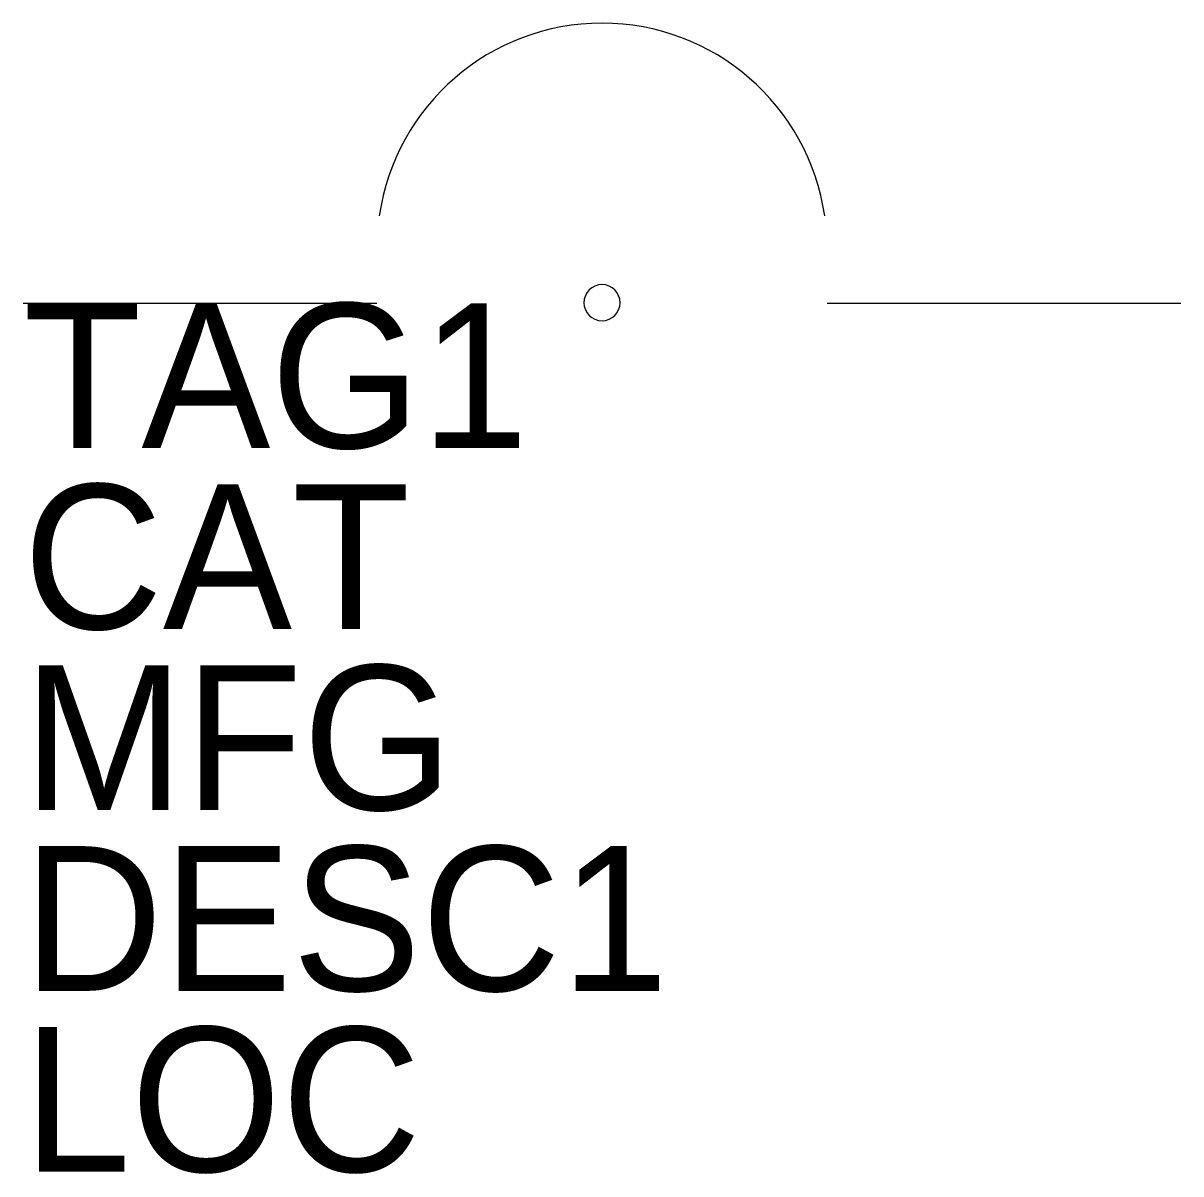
# Model space of a CAD drawing. Extents: x -0.5 to 0.5, y -0.87 to 0.12.
import ezdxf

# ---------------------------------------------------------------- set-up
doc = ezdxf.new("R2010")
doc.units = 0
doc.layers.get('0').update_dxf_attribs({"linetype": 'CONTINUOUS'})

msp = doc.modelspace()

# ---------------------------------------------------------------- linework, layer by layer
for p, q in [((-0.1944, -0.121), (-0.5, -0.121)), ((0.5, -0.121), (0.1944, -0.121))]:
    msp.add_line(p, q)
for centre, radius, start, end in [((0, -0.0734), 0.1944, 8.266, 171.734), ((0, -0.1204), 0.0156, 0, 180), ((0, -0.1204), 0.0156, 180, 0)]:
    msp.add_arc(centre, radius, start, end)

# ---------------------------------------------------------------- texts
for tag, p in [('TAG1', (-0.5, -0.246)), ('CAT', (-0.5, -0.40225)), ('MFG', (-0.5, -0.5585)), ('DESC1', (-0.5, -0.71475)), ('LOC', (-0.5, -0.871))]:
    msp.add_attdef(tag, p, '', height=0.125)

doc.saveas('drawing.dxf')
